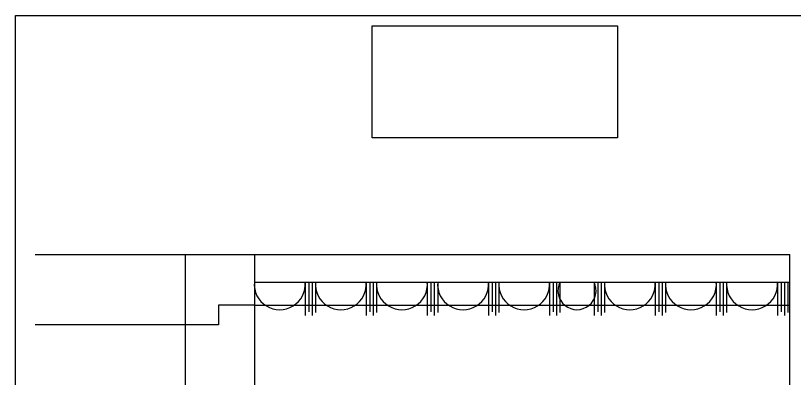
# Model space of a CAD drawing. Header units: metres. Extents: x 839860 to 852626, y -1416510 to -1406186.
# Drawn here: x 839860 to 848322, y -1410128 to -1406186 of the extents above; entities that cross this region are included whole.
import ezdxf

# ---------------------------------------------------------------- set-up
doc = ezdxf.new("R2010")
doc.units = ezdxf.units.M
doc.layers.add('LVTRY', color=7, linetype='Continuous')

msp = doc.modelspace()

# ---------------------------------------------------------------- linework, layer by layer
at = {"layer": 'LVTRY'}
for p, q in [((840071.5, -1408781), (848274.24, -1408781)), ((841704.24, -1408781), (841704.24, -1416081)), ((842454.24, -1408781), (842454.24, -1416081)), ((848274.24, -1412081), (848274.24, -1408781)), ((842454.24, -1409081), (848274.24, -1409081)), ((843005.74, -1409081), (843005.74, -1409442.5)), ((843044.74, -1409081), (843044.74, -1409405.5)), ((843081.24, -1409081), (843081.24, -1409442.5)), ((843118.24, -1409081), (843118.24, -1409410)), ((843669.74, -1409081), (843669.74, -1409442.5)), ((843708.74, -1409081), (843708.74, -1409405.5)), ((843745.24, -1409081), (843745.24, -1409442.5)), ((843782.24, -1409081), (843782.24, -1409410)), ((844333.74, -1409081), (844333.74, -1409442.5)), ((844372.74, -1409081), (844372.74, -1409405.5)), ((844409.24, -1409081), (844409.24, -1409442.5)), ((844446.24, -1409081), (844446.24, -1409410)), ((844997.74, -1409081), (844997.74, -1409442.5)), ((845036.74, -1409081), (845036.74, -1409405.5)), ((845073.24, -1409081), (845073.24, -1409442.5)), ((845110.24, -1409081), (845110.24, -1409410)), ((845661.74, -1409081), (845661.74, -1409442.5)), ((845700.74, -1409081), (845700.74, -1409405.5)), ((845737.24, -1409081), (845737.24, -1409442.5)), ((845774.24, -1409081), (845774.24, -1409410)), ((846145.74, -1409081), (846145.74, -1409442.5)), ((846184.74, -1409081), (846184.74, -1409405.5)), ((846221.24, -1409081), (846221.24, -1409442.5)), ((846258.24, -1409081), (846258.24, -1409410)), ((846809.74, -1409081), (846809.74, -1409442.5)), ((846848.74, -1409081), (846848.74, -1409405.5)), ((846885.24, -1409081), (846885.24, -1409442.5)), ((846922.24, -1409081), (846922.24, -1409410)), ((847473.74, -1409081), (847473.74, -1409442.5)), ((847512.74, -1409081), (847512.74, -1409405.5)), ((847549.24, -1409081), (847549.24, -1409442.5)), ((847586.24, -1409081), (847586.24, -1409410)), ((848137.74, -1409081), (848137.74, -1409442.5)), ((848176.74, -1409081), (848176.74, -1409405.5)), ((848213.24, -1409081), (848213.24, -1409442.5)), ((848250.24, -1409081), (848250.24, -1409410)), ((842454.24, -1409331), (842065.74, -1409331)), ((842065.74, -1409331), (842065.74, -1409545.5)), ((842065.74, -1409545.5), (840071.5, -1409545.5))]:
    msp.add_line(p, q, dxfattribs=at)
for points in [[(839860, -1406185.5), (850867, -1406185.5), (850867, -1416509.5), (839860, -1416509.5)], [(843734.85, -1406295.12), (846399.85, -1406295.12), (846399.85, -1407513.12), (843734.85, -1407513.12)]]:
    msp.add_lwpolyline(points, close=True, dxfattribs=at)
msp.add_lwpolyline([(842454.24, -1409331), (848274.24, -1409331)], dxfattribs=at)
for centre, radius, start, end in [((842729.99, -1409104.29), 276.73, 175.17, 4.83), ((843393.99, -1409104.29), 276.73, 175.17, 4.83), ((844057.99, -1409104.29), 276.73, 175.17, 4.83), ((844721.99, -1409104.29), 276.73, 175.17, 4.83), ((845385.99, -1409104.29), 276.73, 175.17, 4.83), ((845959.99, -1409173.51), 207.51, 153.52, 26.48), ((846533.99, -1409104.29), 276.73, 175.17, 4.83), ((847197.99, -1409104.29), 276.73, 175.17, 4.83), ((847861.99, -1409104.29), 276.73, 175.17, 4.83)]:
    msp.add_arc(centre, radius, start, end, dxfattribs=at)

doc.saveas('drawing.dxf')
